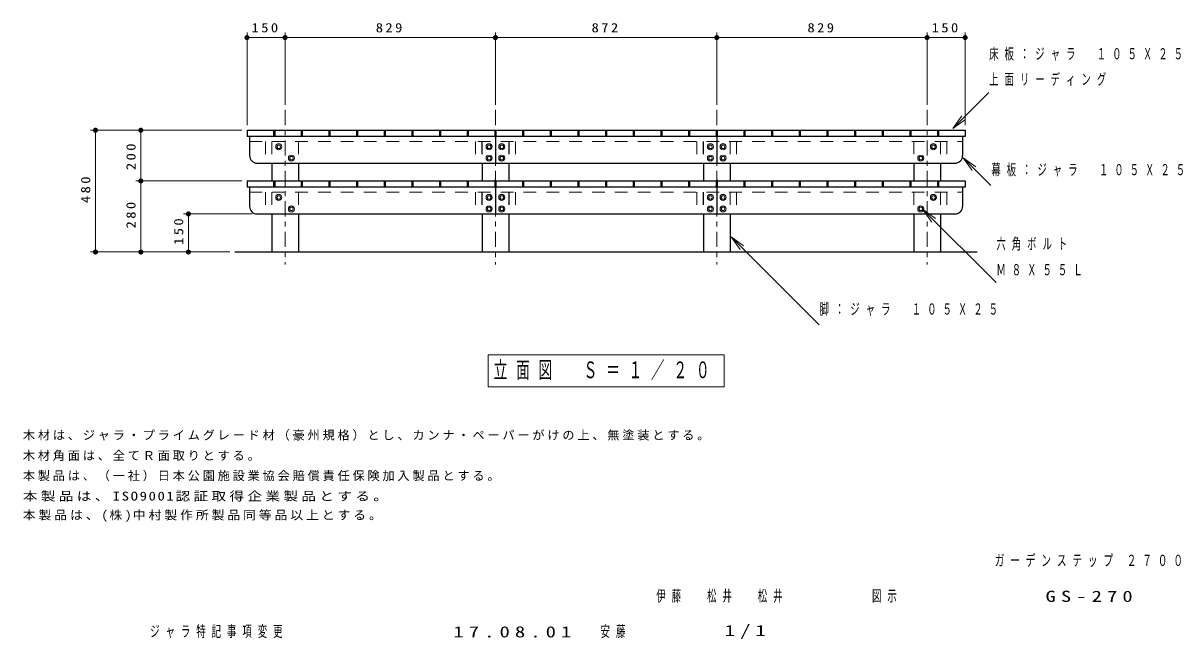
# Model space of a CAD drawing. Units: millimetres on the paper, scale 1:20. Extents: x -360 to 12, y -38 to 251.
# Drawn here: x -360.3 to -132.2, y 2.1 to 123.5 of the extents above; entities that cross this region are included whole.
import ezdxf

# ---------------------------------------------------------------- set-up
doc = ezdxf.new("R2010")
doc.units = ezdxf.units.MM
doc.linetypes.add('USER1', pattern=[4.5, 2.5, -2])
doc.linetypes.add('USER2', pattern=[6, 3, -1, 1, -1])
doc.layers.add('99', color=7, linetype='Continuous')
doc.layers.add('CLASS1', color=7, linetype='Continuous', lineweight=13)
doc.styles.add('ＭＳ ゴシック', font='')
doc.styles.get('ＭＳ ゴシック').set_extended_font_data('MS Gothic')

# ---------------------------------------------------------------- blocks, each defined once
blk = doc.blocks.new('filled_dot')
at = {"color": 0, "linetype": 'Continuous', "lineweight": -2, "const_width": 1.25}
blk.add_lwpolyline([(-0.625, 0, 1), (0.625, 0, 1)], format="xyb", close=True, dxfattribs=at)
blk = doc.blocks.new('open_arrow')
at = {"color": 0, "linetype": 'Continuous', "lineweight": -2}
blk.add_lwpolyline([(7.5, 1.25), (0, 0), (7.5, -1.25)], dxfattribs=at)

msp = doc.modelspace()

# ---------------------------------------------------------------- linework, layer by layer
at = {"layer": 'CLASS1'}
for p, q in [((-316.17, 103.39), (-316.17, 121.659)), ((-308.67, 107.393), (-308.67, 121.659)), ((-267.22, 107.393), (-267.22, 121.659)), ((-223.62, 107.393), (-223.62, 121.659)), ((-182.17, 107.393), (-182.17, 121.659)), ((-174.67, 103.39), (-174.67, 121.659)), ((-316.17, 120.659), (-308.67, 120.659)), ((-308.67, 120.659), (-267.22, 120.659)), ((-267.22, 120.659), (-223.62, 120.659)), ((-223.62, 120.659), (-182.17, 120.659)), ((-182.17, 120.659), (-174.67, 120.659)), ((-177.087, 102.762), (-170.016, 109.833)), ((-317.17, 102.39), (-347.028, 102.39)), ((-346.028, 78.39), (-346.028, 102.39)), ((-337.092, 102.39), (-337.092, 92.39)), ((-310.296, 99.14), (-310.108, 99.465)), ((-310.108, 98.815), (-310.296, 99.14)), ((-309.733, 99.465), (-310.108, 99.465)), ((-309.733, 98.815), (-310.108, 98.815)), ((-309.545, 99.14), (-309.733, 99.465)), ((-309.545, 99.14), (-309.733, 98.815)), ((-268.846, 99.14), (-268.658, 99.465)), ((-268.658, 98.815), (-268.846, 99.14)), ((-268.283, 99.465), (-268.658, 99.465)), ((-268.283, 98.815), (-268.658, 98.815)), ((-268.095, 99.14), (-268.283, 99.465)), ((-268.095, 99.14), (-268.283, 98.815)), ((-266.346, 99.14), (-266.158, 99.465)), ((-266.158, 98.815), (-266.346, 99.14)), ((-265.783, 99.465), (-266.158, 99.465)), ((-265.783, 98.815), (-266.158, 98.815)), ((-265.595, 99.14), (-265.783, 99.465)), ((-265.595, 99.14), (-265.783, 98.815)), ((-225.246, 99.14), (-225.058, 99.465)), ((-225.246, 99.14), (-225.058, 98.815)), ((-225.058, 99.465), (-224.683, 99.465)), ((-225.058, 98.815), (-224.683, 98.815)), ((-224.495, 99.14), (-224.683, 99.465)), ((-224.683, 98.815), (-224.495, 99.14)), ((-222.746, 99.14), (-222.558, 99.465)), ((-222.746, 99.14), (-222.558, 98.815)), ((-222.558, 99.465), (-222.183, 99.465)), ((-222.558, 98.815), (-222.183, 98.815)), ((-221.995, 99.14), (-222.183, 99.465)), ((-222.183, 98.815), (-221.995, 99.14)), ((-181.296, 99.14), (-181.108, 99.465)), ((-181.296, 99.14), (-181.108, 98.815)), ((-181.108, 99.465), (-180.733, 99.465)), ((-181.108, 98.815), (-180.733, 98.815)), ((-180.545, 99.14), (-180.733, 99.465)), ((-180.733, 98.815), (-180.545, 99.14)), ((-307.796, 96.89), (-307.608, 97.215)), ((-307.608, 96.565), (-307.796, 96.89)), ((-307.233, 97.215), (-307.608, 97.215)), ((-307.233, 96.565), (-307.608, 96.565)), ((-307.045, 96.89), (-307.233, 97.215)), ((-307.045, 96.89), (-307.233, 96.565)), ((-268.846, 96.89), (-268.658, 97.215)), ((-268.658, 96.565), (-268.846, 96.89)), ((-268.283, 97.215), (-268.658, 97.215)), ((-268.283, 96.565), (-268.658, 96.565)), ((-268.095, 96.89), (-268.283, 97.215)), ((-268.095, 96.89), (-268.283, 96.565)), ((-266.346, 96.89), (-266.158, 97.215)), ((-266.158, 96.565), (-266.346, 96.89)), ((-265.783, 97.215), (-266.158, 97.215)), ((-265.783, 96.565), (-266.158, 96.565)), ((-265.595, 96.89), (-265.783, 97.215)), ((-265.595, 96.89), (-265.783, 96.565)), ((-225.246, 96.89), (-225.058, 97.215)), ((-225.246, 96.89), (-225.058, 96.565)), ((-225.058, 97.215), (-224.683, 97.215)), ((-225.058, 96.565), (-224.683, 96.565)), ((-224.495, 96.89), (-224.683, 97.215)), ((-224.683, 96.565), (-224.495, 96.89)), ((-222.746, 96.89), (-222.558, 97.215)), ((-222.746, 96.89), (-222.558, 96.565)), ((-222.558, 97.215), (-222.183, 97.215)), ((-222.558, 96.565), (-222.183, 96.565)), ((-221.995, 96.89), (-222.183, 97.215)), ((-222.183, 96.565), (-221.995, 96.89)), ((-183.796, 96.89), (-183.608, 97.215)), ((-183.796, 96.89), (-183.608, 96.565)), ((-183.608, 97.215), (-183.233, 97.215)), ((-183.608, 96.565), (-183.233, 96.565)), ((-183.045, 96.89), (-183.233, 97.215)), ((-183.233, 96.565), (-183.045, 96.89)), ((-175.041, 96.936), (-169.596, 91.491)), ((-317.17, 92.39), (-338.092, 92.39)), ((-337.092, 92.39), (-337.092, 78.39)), ((-310.296, 89.14), (-310.108, 89.465)), ((-310.108, 88.815), (-310.296, 89.14)), ((-309.733, 89.465), (-310.108, 89.465)), ((-309.545, 89.14), (-309.733, 89.465)), ((-309.545, 89.14), (-309.733, 88.815)), ((-268.846, 89.14), (-268.658, 89.465)), ((-268.658, 88.815), (-268.846, 89.14)), ((-268.283, 89.465), (-268.658, 89.465)), ((-268.095, 89.14), (-268.283, 89.465)), ((-268.095, 89.14), (-268.283, 88.815)), ((-266.346, 89.14), (-266.158, 89.465)), ((-266.158, 88.815), (-266.346, 89.14)), ((-265.783, 89.465), (-266.158, 89.465)), ((-265.595, 89.14), (-265.783, 89.465)), ((-265.595, 89.14), (-265.783, 88.815)), ((-225.246, 89.14), (-225.058, 89.465)), ((-225.246, 89.14), (-225.058, 88.815)), ((-225.058, 89.465), (-224.683, 89.465)), ((-224.495, 89.14), (-224.683, 89.465)), ((-224.683, 88.815), (-224.495, 89.14)), ((-222.746, 89.14), (-222.558, 89.465)), ((-222.746, 89.14), (-222.558, 88.815)), ((-222.558, 89.465), (-222.183, 89.465)), ((-221.995, 89.14), (-222.183, 89.465)), ((-222.183, 88.815), (-221.995, 89.14)), ((-181.296, 89.14), (-181.108, 89.465)), ((-181.296, 89.14), (-181.108, 88.815)), ((-181.108, 89.465), (-180.733, 89.465)), ((-180.545, 89.14), (-180.733, 89.465)), ((-180.733, 88.815), (-180.545, 89.14)), ((-309.733, 88.815), (-310.108, 88.815)), ((-307.796, 86.89), (-307.608, 87.215)), ((-307.608, 86.565), (-307.796, 86.89)), ((-307.233, 87.215), (-307.608, 87.215)), ((-307.045, 86.89), (-307.233, 87.215)), ((-307.045, 86.89), (-307.233, 86.565)), ((-268.846, 86.89), (-268.658, 87.215)), ((-268.658, 86.565), (-268.846, 86.89)), ((-268.283, 88.815), (-268.658, 88.815)), ((-268.283, 87.215), (-268.658, 87.215)), ((-268.095, 86.89), (-268.283, 87.215)), ((-268.095, 86.89), (-268.283, 86.565)), ((-266.346, 86.89), (-266.158, 87.215)), ((-266.158, 86.565), (-266.346, 86.89)), ((-265.783, 88.815), (-266.158, 88.815)), ((-265.783, 87.215), (-266.158, 87.215)), ((-265.595, 86.89), (-265.783, 87.215)), ((-265.595, 86.89), (-265.783, 86.565)), ((-225.246, 86.89), (-225.058, 87.215)), ((-225.246, 86.89), (-225.058, 86.565)), ((-225.058, 88.815), (-224.683, 88.815)), ((-225.058, 87.215), (-224.683, 87.215)), ((-224.495, 86.89), (-224.683, 87.215)), ((-224.683, 86.565), (-224.495, 86.89)), ((-222.746, 86.89), (-222.558, 87.215)), ((-222.746, 86.89), (-222.558, 86.565)), ((-222.558, 88.815), (-222.183, 88.815)), ((-222.558, 87.215), (-222.183, 87.215)), ((-221.995, 86.89), (-222.183, 87.215)), ((-222.183, 86.565), (-221.995, 86.89)), ((-183.796, 86.89), (-183.608, 87.215)), ((-183.796, 86.89), (-183.608, 86.565)), ((-183.608, 87.215), (-183.233, 87.215)), ((-183.045, 86.89), (-183.233, 87.215)), ((-183.233, 86.565), (-183.045, 86.89)), ((-182.985, 86.778), (-168.594, 72.387)), ((-181.108, 88.815), (-180.733, 88.815)), ((-315.17, 85.89), (-328.706, 85.89)), ((-327.706, 78.39), (-327.706, 85.89)), ((-307.233, 86.565), (-307.608, 86.565)), ((-268.283, 86.565), (-268.658, 86.565)), ((-265.783, 86.565), (-266.158, 86.565)), ((-225.058, 86.565), (-224.683, 86.565)), ((-222.558, 86.565), (-222.183, 86.565)), ((-183.608, 86.565), (-183.233, 86.565)), ((-220.795, 81.38), (-203.433, 64.017)), ((-319.733, 78.39), (-347.028, 78.39)), ((-319.559, 78.39), (-328.706, 78.39)), ((-222.187, 58.118), (-268.687, 58.118)), ((-268.687, 58.118), (-268.687, 51.818)), ((-222.187, 51.818), (-222.187, 58.118)), ((-268.687, 51.818), (-222.187, 51.818))]:
    msp.add_line(p, q, dxfattribs=at)
at = {"layer": 'CLASS1', "linetype": 'USER2'}
for p, q in [((-308.67, 106.393), (-308.67, 75.922)), ((-267.22, 106.393), (-267.22, 75.922)), ((-223.62, 106.393), (-223.62, 75.922)), ((-182.17, 106.393), (-182.17, 75.922))]:
    msp.add_line(p, q, dxfattribs=at)
at = {"layer": 'CLASS1', "lineweight": 25}
for p, q in [((-316.17, 102.39), (-174.67, 102.39)), ((-316.17, 102.39), (-316.17, 101.14)), ((-174.67, 101.14), (-316.17, 101.14)), ((-315.67, 101.14), (-315.67, 97.39)), ((-310.92, 102.39), (-310.92, 101.14)), ((-310.72, 102.39), (-310.72, 101.14)), ((-305.47, 102.39), (-305.47, 101.14)), ((-305.27, 102.39), (-305.27, 101.14)), ((-300.02, 102.39), (-300.02, 101.14)), ((-299.82, 102.39), (-299.82, 101.14)), ((-294.57, 102.39), (-294.57, 101.14)), ((-294.37, 102.39), (-294.37, 101.14)), ((-289.12, 102.39), (-289.12, 101.14)), ((-288.92, 102.39), (-288.92, 101.14)), ((-283.67, 102.39), (-283.67, 101.14)), ((-283.47, 102.39), (-283.47, 101.14)), ((-278.22, 102.39), (-278.22, 101.14)), ((-278.02, 102.39), (-278.02, 101.14)), ((-272.77, 102.39), (-272.77, 101.14)), ((-272.57, 102.39), (-272.57, 101.14)), ((-267.32, 102.39), (-267.32, 101.14)), ((-267.22, 101.14), (-267.22, 95.89)), ((-267.12, 102.39), (-267.12, 101.14)), ((-261.87, 102.39), (-261.87, 101.14)), ((-261.67, 102.39), (-261.67, 101.14)), ((-256.42, 102.39), (-256.42, 101.14)), ((-256.22, 102.39), (-256.22, 101.14)), ((-250.97, 102.39), (-250.97, 101.14)), ((-250.77, 102.39), (-250.77, 101.14)), ((-245.52, 102.39), (-245.52, 101.14)), ((-245.32, 102.39), (-245.32, 101.14)), ((-240.07, 102.39), (-240.07, 101.14)), ((-239.87, 102.39), (-239.87, 101.14)), ((-234.62, 102.39), (-234.62, 101.14)), ((-234.42, 102.39), (-234.42, 101.14)), ((-229.17, 102.39), (-229.17, 101.14)), ((-228.97, 102.39), (-228.97, 101.14)), ((-223.72, 102.39), (-223.72, 101.14)), ((-223.62, 101.14), (-223.62, 95.89)), ((-223.52, 102.39), (-223.52, 101.14)), ((-218.27, 102.39), (-218.27, 101.14)), ((-218.07, 102.39), (-218.07, 101.14)), ((-212.82, 102.39), (-212.82, 101.14)), ((-212.62, 102.39), (-212.62, 101.14)), ((-207.37, 102.39), (-207.37, 101.14)), ((-207.17, 102.39), (-207.17, 101.14)), ((-201.92, 102.39), (-201.92, 101.14)), ((-201.72, 102.39), (-201.72, 101.14)), ((-196.47, 102.39), (-196.47, 101.14)), ((-196.27, 102.39), (-196.27, 101.14)), ((-191.02, 102.39), (-191.02, 101.14)), ((-190.82, 102.39), (-190.82, 101.14)), ((-185.57, 102.39), (-185.57, 101.14)), ((-185.37, 102.39), (-185.37, 101.14)), ((-180.12, 102.39), (-180.12, 101.14)), ((-179.92, 102.39), (-179.92, 101.14)), ((-175.17, 101.14), (-175.17, 97.39)), ((-174.67, 102.39), (-174.67, 101.14)), ((-314.17, 95.89), (-176.67, 95.89)), ((-311.295, 95.89), (-311.295, 92.39)), ((-306.045, 95.89), (-306.045, 92.39)), ((-269.845, 95.89), (-269.845, 92.39)), ((-264.595, 95.89), (-264.595, 92.39)), ((-226.245, 95.89), (-226.245, 92.39)), ((-220.995, 95.89), (-220.995, 92.39)), ((-184.795, 95.89), (-184.795, 92.39)), ((-179.545, 95.89), (-179.545, 92.39)), ((-316.17, 92.39), (-174.67, 92.39)), ((-316.17, 92.39), (-316.17, 91.14)), ((-310.92, 92.39), (-310.92, 91.14)), ((-310.72, 92.39), (-310.72, 91.14)), ((-305.47, 92.39), (-305.47, 91.14)), ((-305.27, 92.39), (-305.27, 91.14)), ((-300.02, 92.39), (-300.02, 91.14)), ((-299.82, 92.39), (-299.82, 91.14)), ((-294.57, 92.39), (-294.57, 91.14)), ((-294.37, 92.39), (-294.37, 91.14)), ((-289.12, 92.39), (-289.12, 91.14)), ((-288.92, 92.39), (-288.92, 91.14)), ((-283.67, 92.39), (-283.67, 91.14)), ((-283.47, 92.39), (-283.47, 91.14)), ((-278.22, 92.39), (-278.22, 91.14)), ((-278.02, 92.39), (-278.02, 91.14)), ((-272.77, 92.39), (-272.77, 91.14)), ((-272.57, 92.39), (-272.57, 91.14)), ((-267.32, 92.64), (-267.32, 91.14)), ((-267.32, 92.39), (-267.32, 91.14)), ((-267.12, 92.39), (-267.12, 91.14)), ((-261.87, 92.39), (-261.87, 91.14)), ((-261.67, 92.39), (-261.67, 91.14)), ((-256.42, 92.39), (-256.42, 91.14)), ((-256.22, 92.39), (-256.22, 91.14)), ((-250.97, 92.39), (-250.97, 91.14)), ((-250.77, 92.39), (-250.77, 91.14)), ((-245.52, 92.39), (-245.52, 91.14)), ((-245.32, 92.39), (-245.32, 91.14)), ((-240.07, 92.39), (-240.07, 91.14)), ((-239.87, 92.39), (-239.87, 91.14)), ((-234.62, 92.39), (-234.62, 91.14)), ((-234.42, 92.39), (-234.42, 91.14)), ((-229.17, 92.39), (-229.17, 91.14)), ((-228.97, 92.39), (-228.97, 91.14)), ((-223.72, 92.39), (-223.72, 91.14)), ((-223.52, 92.64), (-223.52, 91.14)), ((-223.52, 92.39), (-223.52, 91.14)), ((-218.27, 92.39), (-218.27, 91.14)), ((-218.07, 92.39), (-218.07, 91.14)), ((-212.82, 92.39), (-212.82, 91.14)), ((-212.62, 92.39), (-212.62, 91.14)), ((-207.37, 92.39), (-207.37, 91.14)), ((-207.17, 92.39), (-207.17, 91.14)), ((-201.92, 92.39), (-201.92, 91.14)), ((-201.72, 92.39), (-201.72, 91.14)), ((-196.47, 92.39), (-196.47, 91.14)), ((-196.27, 92.39), (-196.27, 91.14)), ((-191.02, 92.39), (-191.02, 91.14)), ((-190.82, 92.39), (-190.82, 91.14)), ((-185.57, 92.39), (-185.57, 91.14)), ((-185.37, 92.39), (-185.37, 91.14)), ((-180.12, 92.39), (-180.12, 91.14)), ((-179.92, 92.39), (-179.92, 91.14)), ((-174.67, 92.39), (-174.67, 91.14)), ((-174.67, 91.14), (-316.17, 91.14)), ((-315.67, 91.14), (-315.67, 87.39)), ((-267.22, 91.14), (-267.22, 85.89)), ((-223.62, 91.14), (-223.62, 85.89)), ((-175.17, 91.14), (-175.17, 87.39)), ((-314.17, 85.89), (-176.67, 85.89)), ((-311.295, 85.89), (-311.295, 78.39)), ((-306.045, 85.89), (-306.045, 78.39)), ((-269.845, 85.89), (-269.845, 78.39)), ((-264.595, 85.89), (-264.595, 78.39)), ((-226.245, 85.89), (-226.245, 78.39)), ((-220.995, 85.89), (-220.995, 78.39)), ((-184.795, 85.89), (-184.795, 78.39)), ((-179.545, 85.89), (-179.545, 78.39)), ((-318.559, 78.39), (-172.282, 78.39))]:
    msp.add_line(p, q, dxfattribs=at)
at = {"layer": 'CLASS1', "linetype": 'USER1'}
for p, q in [((-315.67, 100.19), (-175.17, 100.19)), ((-312.545, 100.19), (-312.545, 95.89)), ((-311.295, 100.19), (-311.295, 95.89)), ((-306.045, 100.19), (-306.045, 95.89)), ((-271.145, 100.19), (-271.145, 95.89)), ((-269.895, 100.19), (-269.895, 95.89)), ((-269.845, 100.19), (-269.845, 95.89)), ((-264.595, 100.19), (-264.595, 95.89)), ((-264.545, 100.19), (-264.545, 95.89)), ((-263.295, 100.19), (-263.295, 95.89)), ((-227.545, 100.19), (-227.545, 95.89)), ((-226.295, 100.19), (-226.295, 95.89)), ((-226.245, 100.19), (-226.245, 95.89)), ((-220.995, 100.19), (-220.995, 95.89)), ((-220.945, 100.19), (-220.945, 95.89)), ((-219.695, 100.19), (-219.695, 95.89)), ((-184.795, 100.19), (-184.795, 95.89)), ((-179.545, 100.19), (-179.545, 95.89)), ((-178.295, 100.19), (-178.295, 95.89)), ((-315.67, 90.19), (-175.17, 90.19)), ((-312.545, 90.19), (-312.545, 85.89)), ((-311.295, 90.19), (-311.295, 85.89)), ((-306.045, 90.19), (-306.045, 85.89)), ((-271.145, 90.19), (-271.145, 85.89)), ((-269.895, 90.19), (-269.895, 85.89)), ((-269.845, 90.19), (-269.845, 85.89)), ((-264.595, 90.19), (-264.595, 85.89)), ((-264.545, 90.19), (-264.545, 85.89)), ((-263.295, 90.19), (-263.295, 85.89)), ((-227.545, 90.19), (-227.545, 85.89)), ((-226.295, 90.19), (-226.295, 85.89)), ((-226.245, 90.19), (-226.245, 85.89)), ((-220.995, 90.19), (-220.995, 85.89)), ((-220.945, 90.19), (-220.945, 85.89)), ((-219.695, 90.19), (-219.695, 85.89)), ((-184.795, 90.19), (-184.795, 85.89)), ((-179.545, 90.19), (-179.545, 85.89)), ((-178.295, 90.19), (-178.295, 85.89))]:
    msp.add_line(p, q, dxfattribs=at)
at = {"layer": 'CLASS1'}
for centre in [(-309.92, 99.14), (-268.47, 99.14), (-265.97, 99.14), (-224.87, 99.14), (-222.37, 99.14), (-180.92, 99.14), (-307.42, 96.89), (-268.47, 96.89), (-265.97, 96.89), (-224.87, 96.89), (-222.37, 96.89), (-183.42, 96.89), (-309.92, 89.14), (-268.47, 89.14), (-265.97, 89.14), (-224.87, 89.14), (-222.37, 89.14), (-180.92, 89.14), (-307.42, 86.89), (-268.47, 86.89), (-265.97, 86.89), (-224.87, 86.89), (-222.37, 86.89), (-183.42, 86.89)]:
    msp.add_circle(centre, 0.6, dxfattribs=at)
at = {"layer": 'CLASS1', "lineweight": 25}
for centre, start, end in [((-314.17, 97.39), 179.99999, 270), ((-176.67, 97.39), 270, 0), ((-314.17, 87.39), 179.99999, 270), ((-176.67, 87.39), 270, 0)]:
    msp.add_arc(centre, 1.5, start, end, dxfattribs=at)

# ---------------------------------------------------------------- block references
at = {"layer": 'CLASS1', "xscale": 0.4, "yscale": 0.4}
for p in [(-316.17, 120.659), (-308.67, 120.659), (-267.22, 120.659), (-223.62, 120.659), (-182.17, 120.659)]:
    msp.add_blockref('filled_dot', p, dxfattribs=at)
for name, p, rotation in [('filled_dot', (-267.22, 120.659), 180), ('filled_dot', (-223.62, 120.659), 180), ('filled_dot', (-182.17, 120.659), 180), ('filled_dot', (-174.67, 120.659), 180), ('open_arrow', (-177.087, 102.762), 45), ('filled_dot', (-346.028, 102.39), 270), ('filled_dot', (-337.092, 102.39), 270), ('open_arrow', (-175.041, 96.936), 315), ('filled_dot', (-337.092, 92.39), 90), ('open_arrow', (-182.985, 86.778), 315), ('filled_dot', (-327.706, 85.89), 270), ('open_arrow', (-220.795, 81.38), 315), ('filled_dot', (-346.028, 78.39), 90), ('filled_dot', (-337.092, 78.39), 90), ('filled_dot', (-327.706, 78.39), 90)]:
    msp.add_blockref(name, p, dxfattribs=dict(at, rotation=rotation))

# ---------------------------------------------------------------- texts
at = {"layer": '99', "char_height": 2.199, "style": 'ＭＳ ゴシック'}
for s, insert, attachment_point in [('\\T1.57;\\W0.65;ガーデンステップ\\~２７００', (-149.75, 17.5), 5), ('\\T1.64;\\W0.6;伊藤', (-232.5, 10.5), 5), ('\\T1.64;\\W0.6;松井', (-222.5, 10.5), 5), ('\\T1.64;\\W0.6;松井', (-212.5, 10.5), 5), ('\\T1.64;\\W0.6;図示', (-190, 10.5), 5), ('\\T1.5;\\W1.35;GS-270', (-149.75, 10.5), 5), ('\\T1.64;\\W0.6;ジャラ特記事項変更', (-335.25, 3.5), 4), ('\\T1.5;\\W1.35;17.08.01', (-275.5, 3.5), 4), ('\\T1.64;\\W0.6;安藤', (-246.5, 3.5), 4), ('\\T1.5;\\W1.35;1/1', (-217.5, 3.5), 5)]:
    msp.add_mtext(s, dxfattribs=dict(at, insert=insert, attachment_point=attachment_point))
at = {"layer": 'CLASS1', "style": 'ＭＳ ゴシック'}
for s, insert, char_height, attachment_point in [('\\T1.33;\\W1.15;150', (-312.42, 121.659), 1.833, 8), ('\\T1.33;\\W1.15;829', (-287.945, 121.659), 1.833, 8), ('\\T1.33;\\W1.15;872', (-245.42, 121.659), 1.833, 8), ('\\T1.33;\\W1.15;829', (-202.895, 121.659), 1.833, 8), ('\\T1.33;\\W1.15;150', (-178.42, 121.659), 1.833, 8), ('\\T1.64;\\W0.6;床板：ジャラ\u3000１０５Ｘ２５', (-169.945, 117.333), 2.199, 4), ('\\T1.64;\\W0.6;上面リーディング', (-169.945, 112.333), 2.199, 4), ('\\T1.64;\\W0.6;幕板：ジャラ\u3000１０５Ｘ２５', (-169.525, 94.491), 2.199, 4), ('\\T1.64;\\W0.6;六角ボルト\u3000', (-168.523, 79.887), 2.199, 4), ('\\T1.64;\\W0.6;Ｍ８Ｘ５５Ｌ', (-168.523, 74.887), 2.199, 4), ('\\T1.64;\\W0.6;脚：ジャラ\u3000１０５Ｘ２５', (-203.362, 67.017), 2.199, 4), ('\\T1.64;\\W0.6;立面図\u3000Ｓ＝１／２０', (-245.437, 54.968), 3.299, 5), ('\\T1.23;木材は、ジャラ・プライムグレード材（豪州規格）とし、カンナ・ペーパーがけの上、無塗装とする。', (-360.342, 41.196), 1.76, 7), ('\\T1.23;木材角面は、全てＲ面取りとする。', (-360.342, 37.196), 1.76, 7), ('\\T1.23;本製品は、（一社）日本公園施設業協会賠償責任保険加入製品とする。', (-360.342, 33.196), 1.76, 7), ('\\T1.23;\\W1.2;本製品は、ISO9001認証取得企業製品とする。', (-360.342, 29.196), 1.76, 7), ('\\T1.23;\\W1.05;本製品は、(株)中村製作所製品同等品以上とする。', (-360.342, 25.196), 1.76, 7)]:
    msp.add_mtext(s, dxfattribs=dict(at, insert=insert, char_height=char_height, attachment_point=attachment_point))
at = {"layer": 'CLASS1', "char_height": 1.833, "attachment_point": 8, "rotation": 90, "style": 'ＭＳ ゴシック'}
for s, insert in [('\\T1.33;\\W1.15;200', (-338.092, 97.39)), ('\\T1.33;\\W1.15;480', (-347.028, 90.89)), ('\\T1.33;\\W1.15;280', (-338.092, 85.89)), ('\\T1.33;\\W1.15;150', (-328.706, 82.64))]:
    msp.add_mtext(s, dxfattribs=dict(at, insert=insert))

doc.saveas('drawing.dxf')
